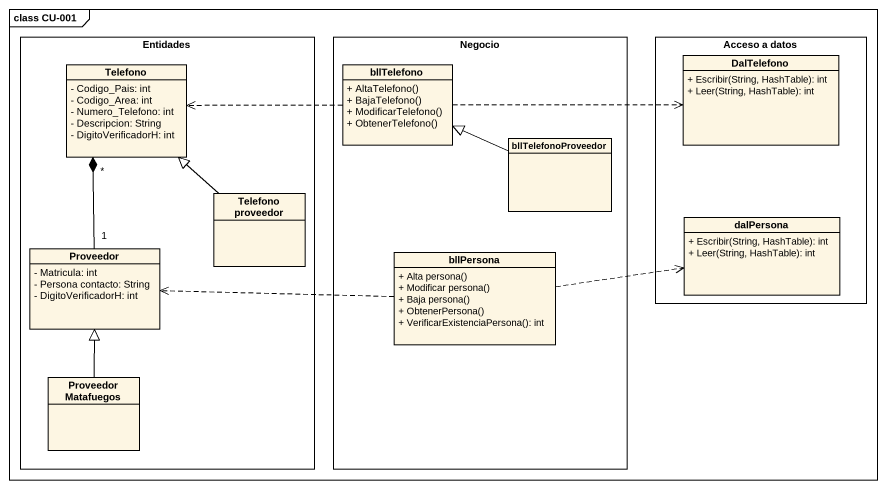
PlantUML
@startuml
mainframe class CU-001
hide circle
hide empty members
skinparam classAttributeIconSize 0
rectangle Entidades {
  class Telefono {
    - Codigo_Pais: int
    - Codigo_Area: int
    - Numero_Telefono: int
    - Descripcion: String
    - DigitoVerificadorH: int
  }
  class "Telefono proveedor" as Telefono_proveedor
  class Proveedor {
    - Matricula: int
    - Persona contacto: String
    - DigitoVerificadorH: int
  }
  class "Proveedor Matafuegos" as Proveedor_Matafuegos
}
rectangle Negocio {
  class bllTelefono {
    + AltaTelefono()
    + BajaTelefono()
    + ModificarTelefono()
    + ObtenerTelefono()
  }
  class bllTelefonoProveedor
  class bllPersona {
    + Alta persona()
    + Modificar persona()
    + Baja persona()
    + ObtenerPersona()
    + VerificarExistenciaPersona(): int
  }
}
rectangle "Acceso a datos" as Acceso_a_datos {
  class DalTelefono {
    + Escribir(String, HashTable): int
    + Leer(String, HashTable): int
  }
  class dalPersona {
    + Escribir(String, HashTable): int
    + Leer(String, HashTable): int
  }
}
bllTelefono .left.> Telefono
bllTelefono .right.> DalTelefono
bllTelefonoProveedor -left-|> bllTelefono
Telefono_proveedor -up-|> Telefono
Proveedor "1" -up-* "*" Telefono
bllPersona .right.> dalPersona
bllPersona .right.> dalPersona
bllPersona .left.> Proveedor
Proveedor_Matafuegos -up-|> Proveedor
@enduml
